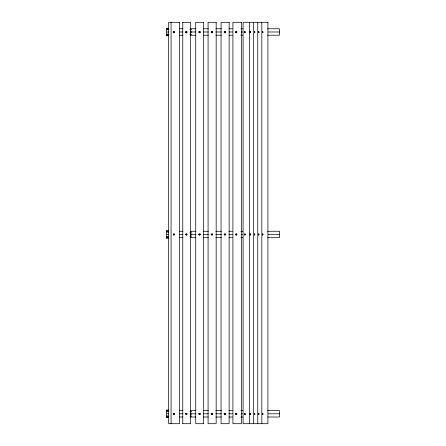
<?xml version="1.0" encoding="UTF-8"?>
<svg xmlns="http://www.w3.org/2000/svg" width="446" height="446" viewBox="0 0 446 446"><rect width="100%" height="100%" fill="white"/><g stroke="black" fill="none" stroke-linecap="round" stroke-linejoin="round"><path stroke-width="0.67" d="M250.072 31.989L250.1 32.603M254.309 234.473L254.348 234.072M258.474 234.267C258.769 237.138 259.421 232.266 258.412 234.328M250.072 413.799C250.156 416.531 251.254 412.321 250.067 413.609M254.309 414.011L254.348 413.609M244.402 32.201C245.752 29.626 245.233 35.017 244.38 31.989M244.402 234.473C245.752 231.898 245.233 237.294 244.38 234.267M244.38 414.217C245.077 411.229 245.947 416.358 244.414 414.156M244.402 414.011C244.915 412.255 245.635 415.371 244.453 414.289M250.1 31.8C249.933 34.727 251.371 30.69 250.067 31.8M254.348 31.8L254.348 32.603M262.555 31.8L262.527 32.407M250.011 234.328C250.685 232.176 250.897 236.575 250.033 234.758M250.1 234.072L250.1 234.875M262.555 234.072L262.555 234.875M262.555 413.609L262.555 414.412M250.033 31.917C250.435 30.913 250.646 33.227 250.067 32.597M254.281 31.917C254.984 30.133 255.151 34.074 254.315 32.597M258.435 234.195C258.842 233.18 259.048 235.521 258.468 234.875M262.488 234.195C263.357 232.377 263.14 236.776 262.465 234.618M250.033 413.726C250.435 412.723 250.646 415.031 250.067 414.406M254.315 31.8C254.934 31.164 254.627 33.656 254.265 32.346M258.468 31.8C259.165 30.356 259.299 33.879 258.513 32.686C258.139 30.456 259.41 33.026 258.435 32.48M262.521 31.8L262.884 32.201L262.521 32.597M250.067 234.078L250.429 234.473L250.067 234.875M254.315 234.078C255.151 232.6 254.984 236.542 254.281 234.758M262.521 234.078L262.884 234.473L262.521 234.875M254.315 413.609C255.073 412.149 255.073 415.867 254.315 414.406M258.468 413.609C259.533 412.232 258.758 416.341 258.463 414.011M262.521 413.609L262.884 414.011L262.521 414.406M244.453 31.917C245.478 30.802 245.138 33.801 244.414 32.346M244.453 234.195C245.478 233.08 245.138 236.079 244.414 234.618M168.493 35.747L166.503 35.747L167.144 35.067L167.144 33.84M168.493 238.231L166.503 238.231L167.144 237.551L167.144 236.319M168.493 417.556L166.503 417.556L167.144 416.876L167.144 415.644M182.743 22.3L190.671 22.3L190.671 423.7L182.743 423.7M203.805 22.3L195.722 22.3L195.722 423.7L203.805 423.7M166.503 35.747L166.503 28.237L168.493 28.237M179.537 28.784L182.893 28.784M190.342 28.784L195.889 28.784M203.437 28.784L208.288 28.784M215.847 28.784L221.383 28.784M228.949 28.784L232.405 28.784M240.851 28.784L242.797 28.784M267.645 28.784L279.497 28.784L279.497 35.201L267.645 35.201M168.476 28.918L167.144 28.918L166.503 28.237M166.966 29.587L168.911 29.587M190.074 29.587L191.401 29.587M190.074 29.854L191.167 29.854M190.23 31.32L191.401 31.32M166.966 31.989L168.527 31.989M179.537 31.989L182.771 31.989M190.23 31.989L195.889 31.989M203.465 31.989L208.288 31.989M215.87 31.989L221.383 31.989M228.96 31.989L232.405 31.989M241.197 31.989L242.451 31.989M268.23 31.989L279.497 31.989M190.23 32.658L191.401 32.658M190.074 34.13L191.167 34.13M166.966 34.398L168.911 34.398M190.074 34.398L191.401 34.398M167.144 35.067L168.476 35.067M179.537 35.201L182.893 35.201M190.342 35.201L195.889 35.201M203.437 35.201L208.288 35.201M215.847 35.201L221.383 35.201M228.949 35.201L232.405 35.201M240.851 35.201L242.797 35.201M166.503 238.231L166.503 230.721L168.493 230.721M179.537 231.262L182.893 231.262M190.342 231.262L195.889 231.262M203.437 231.262L208.288 231.262M215.847 231.262L221.383 231.262M228.949 231.262L232.405 231.262M240.851 231.262L242.797 231.262M267.645 231.262L279.497 231.262L279.497 237.685L267.645 237.685M168.476 231.396L167.144 231.396L166.503 230.721M166.966 232.065L168.911 232.065M190.074 232.065L191.401 232.065M190.074 232.333L191.167 232.333M190.23 233.804L191.401 233.804M166.966 234.473L168.527 234.473M179.537 234.473L182.771 234.473M190.23 234.473L195.889 234.473M203.465 234.473L208.288 234.473M215.87 234.473L221.383 234.473M228.96 234.473L232.405 234.473M241.197 234.473L242.451 234.473M268.23 234.473L279.497 234.473M190.23 235.142L191.401 235.142M190.074 236.614L191.167 236.614M166.966 236.882L168.911 236.882M190.074 236.882L191.401 236.882M167.144 237.551L168.476 237.551M179.537 237.685L182.893 237.685M190.342 237.685L195.889 237.685M203.437 237.685L208.288 237.685M215.847 237.685L221.383 237.685M228.949 237.685L232.405 237.685M240.851 237.685L242.797 237.685M166.503 417.556L166.503 410.047L168.493 410.047M179.537 410.588L182.893 410.588M190.342 410.588L195.889 410.588M203.437 410.588L208.288 410.588M215.847 410.588L221.383 410.588M228.949 410.588L232.405 410.588M240.851 410.588L242.797 410.588M267.645 410.588L279.497 410.588L279.497 417.01L267.645 417.01M168.476 410.721L167.144 410.721L166.503 410.047M166.966 411.39L168.911 411.39M190.074 411.39L191.401 411.39M190.074 411.658L191.167 411.658M190.23 413.13L191.401 413.13M166.966 413.799L168.527 413.799M179.537 413.799L182.771 413.799M190.23 413.799L195.889 413.799M203.465 413.799L208.288 413.799M215.87 413.799L221.383 413.799M228.96 413.799L232.405 413.799M241.197 413.799L242.451 413.799M268.23 413.799L279.497 413.799M190.23 414.468L191.401 414.468M190.074 415.94L191.167 415.94M166.966 416.207L168.911 416.207M190.074 416.207L191.401 416.207M167.144 416.876L168.476 416.876M179.537 417.01L182.893 417.01M190.342 417.01L195.889 417.01M203.437 417.01L208.288 417.01M215.847 417.01L221.383 417.01M228.949 417.01L232.405 417.01M240.851 417.01L242.797 417.01M254.315 234.875C255.173 235.259 254.192 232.851 254.32 234.685M262.488 32.48C263.759 34.008 262.471 29.553 262.555 32.603M254.348 414.412C254.142 412.087 255.173 415.232 254.265 414.156M250.1 414.412L250.061 414.011M261.819 22.3L261.819 423.7M257.766 22.3L257.766 423.7M253.612 22.3L253.612 423.7M249.364 22.3L249.364 423.7M203.61 22.3L203.61 423.7M182.771 22.3L182.771 423.7M171.063 22.3L171.063 423.7M258.412 413.86C258.624 415.923 259.126 412.517 258.412 413.86M262.465 413.86C262.934 416.648 263.441 411.742 262.465 413.86M173.16 31.989C174.135 35.056 175.534 29.832 173.16 31.989M173.31 32.056C173.996 34.203 174.977 30.54 173.31 32.056M173.16 234.267C174.135 237.333 175.534 232.104 173.16 234.267M173.31 234.328C173.996 236.48 174.977 232.812 173.31 234.328M173.16 413.799C174.135 416.865 175.534 411.636 173.16 413.799M173.31 413.86C173.996 416.012 174.977 412.344 173.31 413.86M235.482 31.989C236.625 35.095 238.119 29.782 235.482 31.989M235.7 32.056C236.503 34.23 237.551 30.506 235.7 32.056M235.482 234.267C236.625 237.372 238.119 232.059 235.482 234.267M235.7 234.328C236.503 236.503 237.551 232.784 235.7 234.328M235.482 413.799C236.625 416.904 238.119 411.591 235.482 413.799M235.7 413.86C236.503 416.04 237.551 412.316 235.7 413.86M185.558 31.989C186.751 35.106 188.279 29.77 185.558 31.989M185.826 32.056C186.662 34.236 187.733 30.495 185.826 32.056M198.777 31.989C199.964 35.106 201.486 29.77 198.777 31.989M199.05 32.056C199.886 34.236 200.956 30.495 199.05 32.056M211.136 31.989C212.324 35.106 213.851 29.77 211.136 31.989M211.41 32.056C212.246 34.236 213.316 30.495 211.41 32.056M185.558 234.267C186.751 237.383 188.279 232.048 185.558 234.267M185.826 234.328C186.662 236.514 187.733 232.773 185.826 234.328M224.115 31.989C225.302 35.106 226.83 29.77 224.115 31.989M224.388 32.056C225.224 34.236 226.295 30.495 224.388 32.056M198.777 234.267C199.964 237.378 201.486 232.048 198.777 234.267M199.05 234.328C199.886 236.514 200.956 232.773 199.05 234.328M211.136 234.267C212.324 237.378 213.851 232.048 211.136 234.267M211.41 234.328C212.246 236.514 213.316 232.773 211.41 234.328M185.558 413.799C186.751 416.915 188.279 411.58 185.558 413.799M185.826 413.86C186.662 416.046 187.733 412.305 185.826 413.86M224.115 234.267C225.302 237.378 226.83 232.048 224.115 234.267M224.388 234.328C225.224 236.514 226.295 232.773 224.388 234.328M198.777 413.799C199.964 416.915 201.486 411.58 198.777 413.799M199.05 413.86C199.886 416.046 200.956 412.305 199.05 413.86M211.136 413.799C212.324 416.915 213.851 411.58 211.136 413.799M211.41 413.86C212.246 416.046 213.316 412.305 211.41 413.86M224.115 413.799C225.302 416.915 226.83 411.58 224.115 413.799M224.388 413.86C225.224 416.046 226.295 412.305 224.388 413.86M179.537 22.3L168.66 22.3L168.66 423.7L179.537 423.7L179.537 22.3M216.165 22.3L208.081 22.3L208.081 423.7L216.165 423.7L216.165 22.3M229.144 22.3L221.06 22.3L221.06 423.7L229.144 423.7L229.144 22.3M241.386 22.3L232.912 22.3L232.912 423.7L241.386 423.7L241.386 22.3M267.918 22.3L243.087 22.3L243.087 423.7L267.918 423.7L267.918 22.3"/></g></svg>
